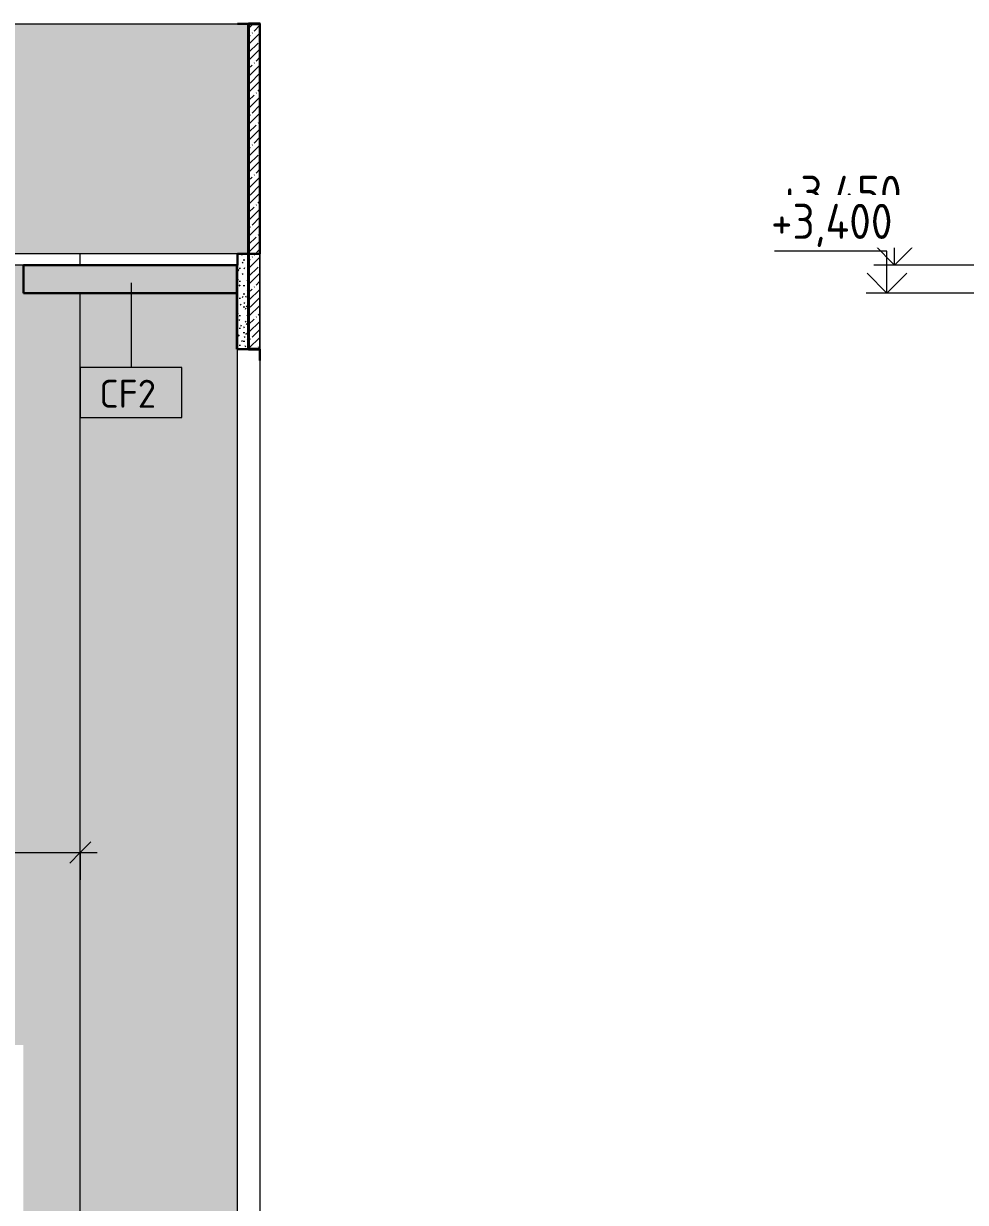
# Model space of a CAD drawing. Header units: millimetres. Extents: x 855 to 55293, y -2351 to 9447.
# Drawn here: x 36456 to 38134, y 1780 to 3880 of the extents above; entities that cross this region are included whole.
import ezdxf

# ---------------------------------------------------------------- set-up
doc = ezdxf.new("R2010")
doc.units = ezdxf.units.MM
for name, color, linetype, lineweight in [('A-ANNO-DIMS', 7, 'Continuous', 9), ('A-ANNO-DIMS-25', 7, 'Continuous', 9), ('A-CLNG', 7, 'Continuous', 9), ('A-CLNG-IDEN', 7, 'Continuous', 9), ('A-FLOR', 7, 'Continuous', 9), ('A-WALL', 7, 'Continuous', 9), ('A-WALL-PATT', 7, 'Continuous', 9), ('G-ANNO-DIMS', 7, 'Continuous', 9), ('G-ANNO-DIMS-1', 7, 'Continuous', 20), ('I-WALL', 7, 'Continuous', 9)]:
    doc.layers.add(name, color=color, linetype=linetype, lineweight=lineweight)
for name, color, linetype, lineweight, true_color in [('A-CLNG-1', 7, 'Continuous', 9, 0x787878), ('A-CLNG-2', 7, 'Continuous', 30, 0x3c3c3c), ('A-CLNG-FNSH-1', 7, 'Continuous', 30, 0x3c3c3c), ('A-WALL-4', 7, 'Continuous', 40, 0x3c3c3c), ('A-WALL-5', 7, 'Continuous', 30, 0x3c3c3c), ('A-WALL-FNSH-3', 7, 'Continuous', 30, 0x3c3c3c), ('I-WALL-1', 7, 'Continuous', 9, 0x787878)]:
    doc.layers.add(name, color=color, linetype=linetype, lineweight=lineweight, true_color=true_color)
doc.styles.add('GOST Common_5', font='GOST_Common.ttf', dxfattribs={"height": 50})
doc.styles.add('ISOCPEUR_2', font='isocpeur.ttf', dxfattribs={"width": 0.9, "height": 62.5})
doc.dimstyles.new('ISO-2_5_0_9К_БОЛЬШОЙ_1', dxfattribs={"dimscale": 304.8, "dimtxt": 62.248823, "dimasz": 0.123031, "dimexe": 0.098425, "dimexo": 0.246063, "dimgap": 0, "dimtad": 1, "dimdec": 0, "dimrnd": 10, "dimzin": 0, "dimdsep": 46, "dimtxsty": 'ISOCPEUR_2', "dimblk1": 'OBLIQUE', "dimblk2": 'OBLIQUE', "dimsah": 1, "dimcen": 0.09, "dimdle": 0.098425, "dimazin": 0, "dimtfac": 1, "dimtdec": 4, "dimtix": 1, "dimtmove": 0, "dimatfit": 3, "dimfxl": 1, "dimtvp": 1, "dimtolj": 1, "dimtzin": 0, "dimarcsym": 2})

# ---------------------------------------------------------------- blocks, each defined once
blk = doc.blocks.new('DIMBLOCK31-Развертка 1_10-2')
at = {"layer": 'A-ANNO-DIMS-25'}
for p, q in [((35757.4, 2263), (35757.4, 2433.1)), ((36557.4, 2354.6), (36557.4, 2433.1)), ((35727.4, 2403.1), (36587.4, 2403.1)), ((35757.4, 2403.1), (35757.4, 2263)), ((36557.4, 2403.1), (36557.4, 2354.6))]:
    blk.add_line(p, q, dxfattribs=at)
at = {"layer": 'A-ANNO-DIMS-25', "lineweight": 20}
for p, q in [((35757.4, 2403.1), (35776.2, 2421.9)), ((36557.4, 2403.1), (36576.2, 2421.9)), ((35757.4, 2403.1), (35738.7, 2384.4)), ((36557.4, 2403.1), (36538.7, 2384.4))]:
    blk.add_line(p, q, dxfattribs=at)
at = {"layer": 'A-ANNO-DIMS-25', "color": 0, "insert": (36098.2, 2484.8), "char_height": 62.5, "width": 142.215, "attachment_point": 1, "line_spacing_factor": 1.149209, "style": 'ISOCPEUR_2'}
blk.add_mtext('800', dxfattribs=at)
blk = doc.blocks.new('_Oblique')
at = {"color": 0, "linetype": 'ByBlock', "lineweight": -2}
blk.add_line((-0.5, -0.5), (0.5, 0.5), dxfattribs=at)
blk = doc.blocks.new('М_потолков - Марка_ Имя типа-25382930-Развертка 1_10-2')
at = {"layer": 'A-CLNG-IDEN'}
for p, q in [((-3694.9, 3267.8), (-3876.1, 3267.8)), ((-3876.1, 3267.8), (-3876.1, 3178.4)), ((-3694.9, 3178.4), (-3694.9, 3267.8)), ((-3876.1, 3178.4), (-3694.9, 3178.4))]:
    blk.add_line(p, q, dxfattribs=at)
blk = doc.blocks.new('Высотные отметки - Стрелка_Верх-17668718-Развертка 1_10-3')
at = {"layer": 'G-ANNO-DIMS'}
for p, q in [((-38461.4, 3525), (-38661.4, 3525)), ((-38461.4, 3450), (-38461.4, 3525)), ((-38423.5, 3450), (-38498.4, 3450))]:
    blk.add_line(p, q, dxfattribs=at)
at = {"layer": 'G-ANNO-DIMS-1'}
for q in [(-38496.7, 3485.4), (-38426, 3485.4)]:
    blk.add_line((-38461.4, 3450), q, dxfattribs=at)

msp = doc.modelspace()

# ---------------------------------------------------------------- hatches: boundary and pattern name
at = {"layer": 'A-CLNG-1'}
msp.add_hatch(color=256, dxfattribs=at).paths.add_polyline_path([(36556.4, 3400), (36836.4, 3400), (36836.4, 3450), (36456.4, 3450), (36456.4, 3400), (36460.4, 3400)])
at = {"layer": 'A-WALL-PATT'}
h = msp.add_hatch(color=256, dxfattribs=at)
h.paths.add_polyline_path([(36556.4, 50), (36556.4, 804), (36456.5, 804), (36456.5, 820), (36556.4, 820), (36556.4, 3400), (36456.4, 3400), (36456.4, 3450), (29928.4, 3450), (29928.4, 50), (30026.3, 50), (30033.7, 181.6), (30038.4, 270), (30218.4, 270), (30230.5, 50), (30386.2, 50), (30386.2, 2060), (36456.2, 2060), (36456.2, 50), (36542.4, 50)])
h.paths.add_polyline_path([(36456.5, 100), (36456.5, 770), (36472.5, 770), (36472.5, 100)])
h.paths.add_polyline_path([(35716.4, 2159), (35716.4, 2241), (35798.4, 2241), (35798.4, 2159), (35732.9, 2159)])
h.paths.add_polyline_path([(35766.9, 2197.5), (35768.2, 2197.8), (35769.1, 2198.7), (35769.4, 2200), (35769.1, 2201.2), (35768.2, 2202.2), (35766.9, 2202.5), (35765.7, 2202.2), (35764.8, 2201.2), (35764.4, 2200), (35764.8, 2198.7), (35765.8, 2197.8), (35766.3, 2197.6)])
h.paths.add_polyline_path([(35747.9, 2197.5), (35749.2, 2197.8), (35750.1, 2198.7), (35750.4, 2200), (35750.1, 2201.2), (35749.2, 2202.2), (35747.9, 2202.5), (35746.7, 2202.2), (35745.8, 2201.2), (35745.4, 2200), (35745.8, 2198.7), (35746.8, 2197.8), (35747.3, 2197.6)])
h = msp.add_hatch(color=256, dxfattribs=at)
h.paths.add_polyline_path([(36577.4, 0), (36836.4, 0), (36836.4, 800), (36837.4, 800), (36837.4, 804), (36556.4, 804), (36556.4, 0), (36557.4, 0)])
h.paths.add_polyline_path([(36575.4, 130), (36557.4, 130), (36557.4, 630), (36575.4, 630), (36575.4, 612.5), (36621.4, 612.5), (36621.4, 630), (36639.4, 630), (36639.4, 612.5), (36703.4, 612.5), (36703.4, 630), (36721.4, 630), (36721.4, 130), (36703.4, 130), (36703.4, 147.5), (36639.4, 147.5), (36639.4, 130), (36621.4, 130), (36621.4, 147.5), (36575.4, 147.5), (36575.4, 136.1)])
h.paths.add_polyline_path([(36671.4, 162.5), (36675.2, 162.5), (36703.4, 162.5), (36703.4, 597.5), (36639.4, 597.5), (36639.4, 162.5), (36670, 162.5)])
h.paths.add_polyline_path([(36605.4, 162.5), (36621.4, 162.5), (36621.4, 597.5), (36575.4, 597.5), (36575.4, 162.5), (36578.1, 162.5)])
h.paths.add_polyline_path([(36726.4, 820), (36837.4, 820), (36837.4, 3300), (36836.4, 3300), (36836.4, 3400), (36556.4, 3400), (36556.7, 820), (36725.4, 820)])
at = {"layer": 'I-WALL'}
h = msp.add_hatch(color=256, dxfattribs=at)
h.paths.add_polyline_path([(36837.4, -0.1), (36837.4, 0), (36837.4, -0.1)])
h.paths.add_polyline_path([(36557.4, 3470), (36857.4, 3470), (36857.4, 3880), (31388.3, 3880), (31388.3, 3850), (31088.3, 3850), (31088.3, 3880), (30508.3, 3880), (30508.3, 3850), (30208.3, 3850), (30208.3, 3880), (29907.4, 3880), (29907.4, 3470), (36556.4, 3470)])
at = {"layer": 'I-WALL-1'}
h = msp.add_hatch(dxfattribs=at)
h.set_pattern_fill('FP_15', color=256, style=0, pattern_type=2)
h.set_pattern_definition([(45, (36977.416, 0), (-14.25598, 14.25598), []), (45, (36991.672, 0), (-14.25598, 14.25598), [25.202, -5.04, 0.8382, -4.202])])
h.paths.add_polyline_path([(36877.7, 3300), (36877.4, 3880), (36857.4, 3880), (36857.4, 3300), (36877.4, 3300)])
h = msp.add_hatch(dxfattribs=at)
h.set_pattern_fill('FP_16', color=256, style=0, pattern_type=2)
h.set_pattern_definition([(0, (36977.416, 0), (30.48, 7.62), [2.515, -20.345, 2.515, -20.345, -121.92]), (0, (36977.416, 0), (30.48, 7.62), [-45.72, 2.515, -43.205, 2.515, -20.345, -53.34]), (0, (36977.416, 0), (30.48, 7.62), [-114.3, 2.515, -12.725, 2.515, -35.585]), (120, (36988.846, 3.81), (-21.839114, 22.586454), [2.515, -20.345, 2.515, -20.345, -121.92]), (120, (36988.846, 3.81), (-21.839114, 22.586454), [-45.72, 2.515, -43.205, 2.515, -20.345, -53.34]), (120, (36988.846, 3.81), (-21.839114, 22.586454), [-114.3, 2.515, -12.725, 2.515, -35.585]), (240, (36992.656, 19.05), (-8.640886, -30.206454), [2.515, -20.345, 2.515, -20.345, -121.92]), (240, (36992.656, 19.05), (-8.640886, -30.206454), [-45.72, 2.515, -43.205, 2.515, -20.345, -53.34]), (240, (36992.656, 19.05), (-8.640886, -30.206454), [-114.3, 2.515, -12.725, 2.515, -35.585])])
h.paths.add_polyline_path([(36837.4, 3300), (36857.4, 3300), (36857.4, 3470), (36837.4, 3470), (36837.4, 3322.7)])

# ---------------------------------------------------------------- linework, layer by layer
at = {"layer": 'A-CLNG'}
msp.add_line((36877.7, 3278.5), (36877.4, 3278.5), dxfattribs=at)
at = {"layer": 'A-CLNG-2'}
for p, q in [((36877.4, 3300), (36877.4, 3280)), ((36877.4, 3280), (36877.7, 3280))]:
    msp.add_line(p, q, dxfattribs=at)
at = {"layer": 'A-CLNG-FNSH-1'}
for p, q in [((36836.4, 3450), (36456.4, 3450)), ((36456.4, 3450), (36456.4, 3400)), ((36456.4, 3400), (36836.4, 3400))]:
    msp.add_line(p, q, dxfattribs=at)
at = {"layer": 'A-CLNG-IDEN'}
msp.add_line((36647.9, 3418.5), (36647.9, 3267.8), dxfattribs=at)
at = {"layer": 'A-FLOR'}
msp.add_line((29907.2, 3880), (36837.4, 3880), dxfattribs=at)
at = {"layer": 'A-WALL'}
for p, q in [((36877.4, 3470), (36877.4, 3300)), ((36877.4, 3300), (36877.4, 3470)), ((36837.4, 3300), (36837.4, 3450)), ((36837.4, 3450), (36837.4, 3300))]:
    msp.add_line(p, q, dxfattribs=at)
at = {"layer": 'A-WALL-4'}
for p, q in [((36877.7, 3880), (36857.4, 3880)), ((36857.4, 3880), (36857.4, 3300)), ((36857.4, 3300), (36877.7, 3300))]:
    msp.add_line(p, q, dxfattribs=at)
at = {"layer": 'A-WALL-5'}
for p, q in [((36837.4, 3880.5), (36837.4, 3880)), ((36837.4, 3880), (36857.4, 3880)), ((36877.4, 3470), (36877.4, 3880.5)), ((36837.4, 3470), (36837.4, 3450)), ((36877.4, 3470), (36837.4, 3470)), ((36837.4, 3300), (36857.4, 3300))]:
    msp.add_line(p, q, dxfattribs=at)
at = {"layer": 'A-WALL-FNSH-3'}
for p, q in [((36837.4, 3450), (36836.4, 3450)), ((36836.4, 3450), (36836.4, 3300)), ((36836.4, 3300), (36837.4, 3300))]:
    msp.add_line(p, q, dxfattribs=at)
at = {"layer": 'G-ANNO-DIMS'}
for p, q in [((39856.4, 3450), (38008.5, 3450)), ((38268.5, 3400), (37994.6, 3400))]:
    msp.add_line(p, q, dxfattribs=at)
at = {"layer": 'I-WALL'}
for p, q in [((36837.4, 3470), (29927.4, 3470)), ((36557.4, 3450), (36557.4, 3470)), ((36456.4, 3450), (29928.4, 3450)), ((36556.4, 3400), (36556.4, 820)), ((36837.4, 820), (36837.4, 3300)), ((36877.4, 3280), (36877.4, 820))]:
    msp.add_line(p, q, dxfattribs=at)

# ---------------------------------------------------------------- block references
at = {"layer": 'A-CLNG-IDEN'}
msp.add_blockref('М_потолков - Марка_ Имя типа-25382930-Развертка 1_10-2', (40433.4, 0), dxfattribs=at)
at = {"layer": 'G-ANNO-DIMS'}
for p in [(76469.8, 0), (76455.9, -50)]:
    msp.add_blockref('Высотные отметки - Стрелка_Верх-17668718-Развертка 1_10-3', p, dxfattribs=at)

# ---------------------------------------------------------------- texts
at = {"layer": 'A-CLNG-IDEN', "insert": (36591.4, 3245.7), "char_height": 50, "width": 132.278, "attachment_point": 1, "style": 'GOST Common_5'}
msp.add_mtext('CF2', dxfattribs=at)

# ---------------------------------------------------------------- dimensions: what is measured, and where the dimension line sits
at = {"layer": 'A-ANNO-DIMS'}
dim = msp.add_linear_dim(base=(36557.4, 2403.1), p1=(35757.4, 2338), p2=(36557.4, 2429.6), dimstyle='ISO-2_5_0_9К_БОЛЬШОЙ_1', override={"dimpost": '<>', "dimfxl": 805.225359}, dxfattribs=at)
dim.commit()
dim.dimension.update_dxf_attribs({"geometry": 'DIMBLOCK31-Развертка 1_10-2', "text_midpoint": (36157.4, 2434.4)})

# ---------------------------------------------------------------- next in the draw order: texts
at = {"layer": 'G-ANNO-DIMS', "insert": (37802.1, 3609.2), "char_height": 62.5, "width": 261.428, "attachment_point": 1, "line_spacing_factor": 1.149209, "style": 'ISOCPEUR_2', "bg_fill": 3, "box_fill_scale": 1.25, "bg_fill_color": 256, "bg_fill_true_color": 13158600, "bg_fill_transparency": 0}
msp.add_mtext('+3,450', dxfattribs=at)

# ---------------------------------------------------------------- next in the draw order: texts
at = {"layer": 'G-ANNO-DIMS', "insert": (37788.1, 3559.2), "char_height": 62.5, "width": 261.428, "attachment_point": 1, "line_spacing_factor": 1.149209, "style": 'ISOCPEUR_2', "bg_fill": 3, "box_fill_scale": 1.25, "bg_fill_color": 256, "bg_fill_true_color": 13158600, "bg_fill_transparency": 0}
msp.add_mtext('+3,400', dxfattribs=at)

doc.saveas('drawing.dxf')
